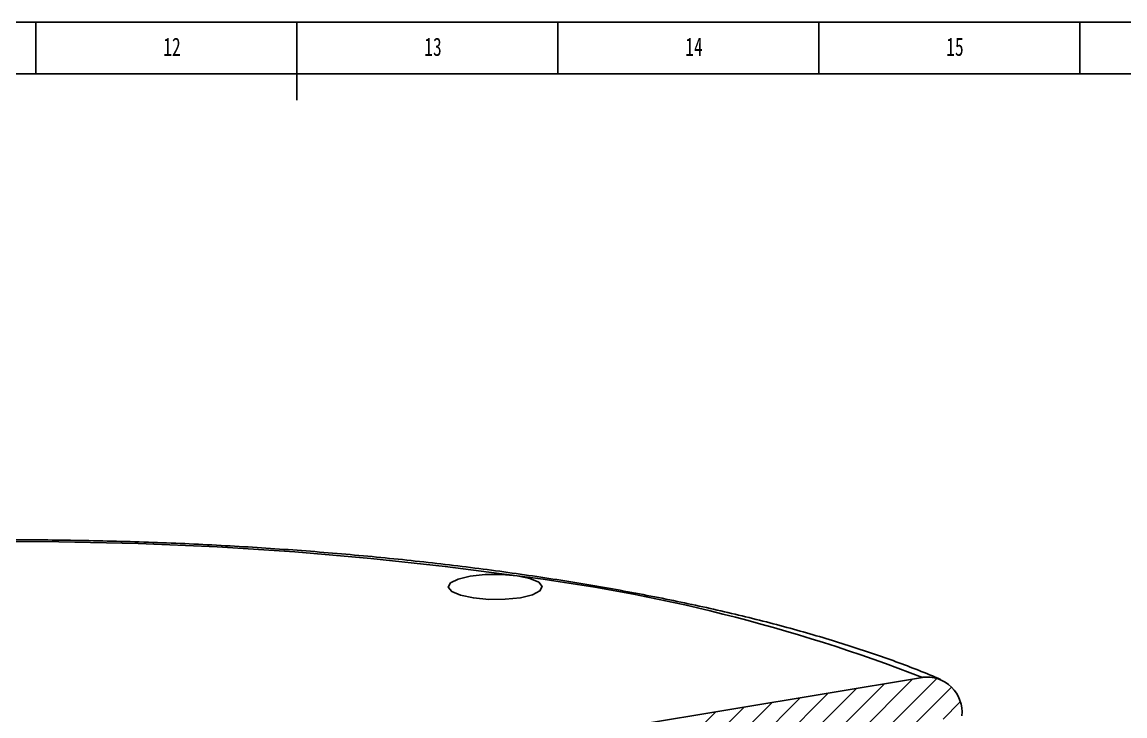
# Model space of a CAD drawing. Header units: millimetres. Extents: x -35 to 1189, y 0 to 841.
# Drawn here: x 549.4 to 760.7, y 707.9 to 841 of the extents above; entities that cross this region are included whole.
import ezdxf

# ---------------------------------------------------------------- set-up
doc = ezdxf.new("R2010")
doc.units = ezdxf.units.MM
doc.layers.add('10', color=7, linetype='Continuous')
doc.layers.add('5', color=7, linetype='Continuous')
doc.styles.add('SLDTEXTSTYLE5', font='TXT', dxfattribs={"width": 0.7})

# ---------------------------------------------------------------- blocks, each defined once
blk = doc.blocks.new('SW_HATCH_0')
at = {"color": 0, "linetype": 'Continuous', "lineweight": 18}
for p, q in [((121.83, 395.73), (132.22, 406.12)), ((127.22, 396.62), (137.61, 407.02)), ((132.6, 397.52), (142.24, 407.16)), ((111.06, 393.94), (121.45, 404.33)), ((116.45, 394.84), (126.84, 405.23)), ((137.99, 398.41), (145, 405.43)), ((94.91, 391.26), (105.3, 401.65)), ((100.29, 392.15), (110.68, 402.54)), ((105.68, 393.05), (116.07, 403.44)), ((143.37, 399.31), (146.61, 402.54)), ((89.52, 390.36), (99.91, 400.75))]:
    blk.add_line(p, q, dxfattribs=at)

msp = doc.modelspace()

# ---------------------------------------------------------------- linework, layer by layer
at = {"color": 7, "linetype": 'Continuous', "lineweight": 25}
msp.add_line((721.85, 715.33), (377.14, 658.05), dxfattribs=at)
at = {"color": 7, "linetype": 'Continuous', "lineweight": 25, "flags": 128}
for points in [[(644.19, 734.79), (630.42, 736.6), (616.2, 738.13), (601.61, 739.38), (586.72, 740.33), (571.63, 740.98), (556.41, 741.32), (541.16, 741.36), (525.95, 741.1), (510.87, 740.53), (496.01, 739.66), (481.45, 738.49), (467.27, 737.03), (453.55, 735.29), (440.36, 733.28)], [(644.19, 734.79), (641.21, 735.06), (638.09, 735.03), (635.2, 734.72), (632.89, 734.17), (631.44, 733.43), (631.02, 732.6), (631.69, 731.78), (633.36, 731.07), (635.83, 730.55), (638.81, 730.28), (641.93, 730.31), (644.83, 730.61), (647.14, 731.17), (648.59, 731.91), (649, 732.74), (648.34, 733.56), (646.66, 734.27), (644.19, 734.79)]]:
    msp.add_lwpolyline(points, dxfattribs=at)
at = {"color": 7, "linetype": 'Continuous', "lineweight": 25}
for centre, radius, start, end in [((605.01, 413.73), 323.44, 68.8244, 83.0426), ((722.69, 708.63), 6.76, 354.0411, 97.2101)]:
    msp.add_arc(centre, radius, start, end, dxfattribs=at)
msp.add_open_spline([(725.35, 714.94), (723.94, 715.53), (719.82, 717.25), (712.4, 719.95), (702.9, 722.99), (692.73, 725.81), (681.97, 728.42), (670.64, 730.81), (658.79, 732.98), (646.47, 734.93), (633.73, 736.64), (620.63, 738.11), (607.22, 739.34), (593.55, 740.32), (579.69, 741.05), (565.7, 741.52), (551.64, 741.74), (537.57, 741.7), (523.55, 741.4), (509.65, 740.85), (495.93, 740.05), (482.44, 738.99), (469.25, 737.69), (456.41, 736.15), (443.98, 734.37), (432.01, 732.36), (420.55, 730.12), (409.64, 727.67), (399.34, 725), (389.67, 722.13), (380.67, 719.04), (372.37, 715.75), (364.8, 712.23), (357.98, 708.48), (351.94, 704.45), (346.75, 700.13), (342.67, 695.68), (339.67, 691.2), (337.72, 686.79), (336.6, 682.66), (336.58, 680.01), (336.56, 678.88)], degree=3, knots=[0, 0, 0, 0, 0.0139362, 0.0409851, 0.0678768, 0.0946226, 0.1212543, 0.1477972, 0.1742709, 0.2006906, 0.2270679, 0.2534123, 0.2797312, 0.3060306, 0.3323158, 0.3585911, 0.3848606, 0.411128, 0.4373964, 0.4636686, 0.4899484, 0.5162399, 0.5425475, 0.5688764, 0.5952329, 0.6216245, 0.6480605, 0.6745529, 0.7011168, 0.7277718, 0.7545434, 0.781464, 0.8085733, 0.8359133, 0.8635079, 0.8912988, 0.9188187, 0.9420034, 0.963767, 0.9845927, 1, 1, 1, 1], dxfattribs=at)
at = {"layer": '5', "color": 7}
msp.add_line((1189, 841), (0, 841), dxfattribs=at)
at = {"layer": '5'}
for p, q in [((552, 841), (552, 831.05)), ((652, 841), (652, 831.05)), ((702, 841), (702, 831.05)), ((752, 841), (752, 831.05))]:
    msp.add_line(p, q, dxfattribs=at)
at = {"layer": '5', "lineweight": 25}
msp.add_line((602, 841), (602, 826), dxfattribs=at)
at = {"layer": '5', "color": 7, "lineweight": 25}
msp.add_line((1179, 831.05), (25, 831.05), dxfattribs=at)

# ---------------------------------------------------------------- block references
at = {"color": 7, "linetype": 'Continuous', "lineweight": 18}
msp.add_blockref('SW_HATCH_0', (582.44, 308.02), dxfattribs=at)

# ---------------------------------------------------------------- texts
at = {"layer": '10', "char_height": 3.5, "attachment_point": 2, "style": 'SLDTEXTSTYLE5'}
for s, insert in [('12', (578.09, 838.01)), ('13', (628.09, 838.01)), ('14', (678.09, 838.01)), ('15', (728.09, 838.01))]:
    msp.add_mtext(s, dxfattribs=dict(at, insert=insert))

doc.saveas('drawing.dxf')
